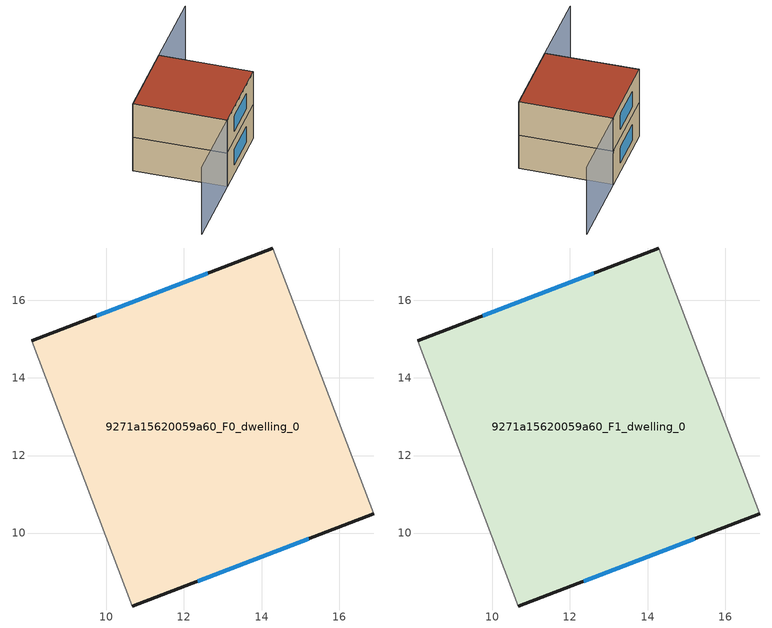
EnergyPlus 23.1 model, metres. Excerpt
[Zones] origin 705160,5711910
9271a15620059a60_F0_dwelling_0
 floor ground (EU_floor_Construction): 14.29,17.35 16.9,10.5 10.67,8.12 8.07,14.96 z0
 wall outside (EU_wall_Construction): 14.29,17.35 8.07,14.96 / 10.67,8.12 16.9,10.5 z0:3
 wall adiabatic (EU_wall_Construction): 16.9,10.5 14.29,17.35 / 8.07,14.96 10.67,8.12 z0:3
 window (EU_Window_Construction): 12.61,16.71 9.75,15.61 / 12.35,8.76 15.21,9.85 z0.81:2.19
9271a15620059a60_F1_dwelling_0
 floor to 9271a15620059a60_F0_dwelling_0 (EU_floor_Construction): 14.29,17.35 16.9,10.5 10.67,8.12 8.07,14.96 z3
 wall outside (EU_wall_Construction): 14.29,17.35 8.07,14.96 / 10.67,8.12 16.9,10.5 z3:6
 wall adiabatic (EU_wall_Construction): 16.9,10.5 14.29,17.35 / 8.07,14.96 10.67,8.12 z3:6
 window (EU_Window_Construction): 12.61,16.71 9.75,15.61 / 12.35,8.76 15.21,9.85 z3.81:5.19
 roof outside (EU_roof_Construction): 16.9,10.5 14.29,17.35 8.07,14.96 10.67,8.12 z6
shading: 8.07,14.96 10.68,8.11 / 10.68,8.11 4.61,5.8 / 16.9,10.5 14.29,17.36 / 14.29,17.36 20.62,19.77 z0:6
[Building]
EU S2 Campaign: North Axis=0; Terrain=City; Solar Distribution=FullExterior
[Site:Location]
London: Latitude=51.5; Longitude=-0.5; Time Zone=0; Elevation=25
[SizingPeriod:WeatherFileDays]
AnnualSizingPeriod: Begin Month=1; Begin Day of Month=1; End Month=12; End Day of Month=31; Day of Week for Start Day=Monday; Use Weather File Daylight Saving Period=No; Use Weather File Rain and Snow Indicators=No
[MATERIAL]
EU_InternalMass_Material: Roughness=MediumRough; Thickness=0.1; Conductivity=1; Density=1800; Specific Heat=900; Thermal Absorptance=0.9; Solar Absorptance=0.7; Visible Absorptance=0.7
[MATERIAL:NOMASS] Roughness=MediumRough; Thermal Absorptance=0.9; Solar Absorptance=0.7; Visible Absorptance=0.7
Name | Thermal Resistance
EU_wall_NoMass | 0.727863
EU_roof_NoMass | 0.773354
EU_floor_NoMass | 1.79329
[WINDOWMATERIAL:SIMPLEGLAZINGSYSTEM]
EU_Window_SimpleGlazing: UFactor=2.58614; Solar Heat Gain Coefficient=0.76; Visible Transmittance=0.76
[CONSTRUCTION]
EU_wall_Construction: EU_wall_NoMass
EU_roof_Construction: EU_roof_NoMass
EU_floor_Construction: EU_floor_NoMass
EU_Window_Construction: EU_Window_SimpleGlazing
EU_InternalMass_Construction: EU_InternalMass_Material
[ZONE] Type=1; Multiplier=1; Ceiling Height=autocalculate; Volume=146.563; Floor Area=autocalculate; Part of Total Floor Area=Yes
9271a15620059a60_F0_dwelling_0; 9271a15620059a60_F1_dwelling_0
[INTERNALMASS] Construction=EU_InternalMass_Construction; Surface Area=48.8542
Name | Zone or ZoneList
9271a15620059a60_F0_dwelling_0_EU_InternalMass | 9271a15620059a60_F0_dwelling_0
9271a15620059a60_F1_dwelling_0_EU_InternalMass | 9271a15620059a60_F1_dwelling_0
[OTHEREQUIPMENT] Fuel Type=Electricity; Design Level Calculation Method=Watts/Area; Power per Zone Floor Area=1; Fraction Latent=0; Fraction Radiant=0; Fraction Lost=0; Carbon Dioxide Generation Rate=0; EndUse Subcategory=EU_Step8_InternalGains
Name | Zone or ZoneList or Space or SpaceList | Schedule
EU_Step8_InternalGain_9271a15620059a60_F0_dwelling_0_f000 | 9271a15620059a60_F0_dwelling_0 | EU_Step8_GainSchedule_9271a15620059a60_F0_dwelling_0_f000
EU_Step8_InternalGain_9271a15620059a60_F1_dwelling_0_f000 | 9271a15620059a60_F1_dwelling_0 | EU_Step8_GainSchedule_9271a15620059a60_F1_dwelling_0_f000
[ZONEVENTILATION:DESIGNFLOWRATE] Schedule=EU_AlwaysOn; Design Flow Rate Calculation Method=AirChanges/Hour; Air Changes per Hour=0.484901; Ventilation Type=Natural; Fan Pressure Rise=0; Fan Total Efficiency=1; Constant Term Coefficient=1; Temperature Term Coefficient=0; Velocity Term Coefficient=0; Velocity Squared Term Coefficient=0; Minimum Indoor Temperature=-100; Maximum Indoor Temperature=100; Delta Temperature=-100; Minimum Outdoor Temperature=-100; Maximum Outdoor Temperature=100; Maximum Wind Speed=40
Name | Zone or ZoneList or Space or SpaceList
EU_ConstantAir_9271a15620059a60_F0_dwelling_0 | 9271a15620059a60_F0_dwelling_0
EU_ConstantAir_9271a15620059a60_F1_dwelling_0 | 9271a15620059a60_F1_dwelling_0
[HVACTEMPLATE:THERMOSTAT] Constant Heating Setpoint=20; Constant Cooling Setpoint=50
EU_HeatOnly_9271a15620059a60_F0_dwelling_0; EU_HeatOnly_9271a15620059a60_F1_dwelling_0
[HVACTEMPLATE:ZONE:IDEALLOADSAIRSYSTEM] System Availability Schedule=EU_AlwaysOn; Maximum Heating Supply Air Temperature=50; Minimum Cooling Supply Air Temperature=13; Maximum Heating Supply Air Humidity Ratio=0.0156; Minimum Cooling Supply Air Humidity Ratio=0.0077; Heating Limit=NoLimit; Cooling Limit=NoLimit; Heating Availability Schedule=EU_AlwaysOn; Cooling Availability Schedule=EU_CoolingOff; Dehumidification Control Type=ConstantSensibleHeatRatio; Cooling Sensible Heat Ratio=0.7; Dehumidification Setpoint=60; Humidification Control Type=None; Humidification Setpoint=30; Outdoor Air Method=None; Outdoor Air Flow Rate per Person=0.00944; Outdoor Air Flow Rate per Zone Floor Area=0; Outdoor Air Flow Rate per Zone=0; Demand Controlled Ventilation Type=None; Outdoor Air Economizer Type=NoEconomizer; Heat Recovery Type=None; Sensible Heat Recovery Effectiveness=0.7; Latent Heat Recovery Effectiveness=0.65
Name | Template Thermostat
9271a15620059a60_F0_dwelling_0 | EU_HeatOnly_9271a15620059a60_F0_dwelling_0
9271a15620059a60_F1_dwelling_0 | EU_HeatOnly_9271a15620059a60_F1_dwelling_0
[SIZING:ZONE] Zone Cooling Design Supply Air Temperature Input Method=SupplyAirTemperature; Zone Cooling Design Supply Air Temperature=13; Zone Heating Design Supply Air Temperature Input Method=SupplyAirTemperature; Zone Heating Design Supply Air Temperature=50; Zone Cooling Design Supply Air Humidity Ratio=0.008; Zone Heating Design Supply Air Humidity Ratio=0.008; Cooling Design Air Flow Method=DesignDay; Cooling Design Air Flow Rate=0; Cooling Minimum Air Flow per Zone Floor Area=0.000762; Cooling Minimum Air Flow=0; Cooling Minimum Air Flow Fraction=0.2; Heating Design Air Flow Method=DesignDay; Heating Design Air Flow Rate=0; Heating Maximum Air Flow per Zone Floor Area=0.002032; Heating Maximum Air Flow=0.141576; Heating Maximum Air Flow Fraction=0.3; Account for Dedicated Outdoor Air System=No; Dedicated Outdoor Air System Control Strategy=NeutralSupplyAir; Dedicated Outdoor Air Low Setpoint Temperature for Design=autosize; Dedicated Outdoor Air High Setpoint Temperature for Design=autosize; Zone Load Sizing Method=Sensible Load Only No Latent Load; Zone Latent Cooling Design Supply Air Humidity Ratio Input Method=HumidityRatioDifference; Zone Cooling Design Supply Air Humidity Ratio Difference=0.005; Zone Latent Heating Design Supply Air Humidity Ratio Input Method=HumidityRatioDifference; Zone Humidification Design Supply Air Humidity Ratio Difference=0.005
9271a15620059a60_F0_dwelling_0; 9271a15620059a60_F1_dwelling_0
[SCHEDULE:CONSTANT]
Name | Hourly Value
EU_AlwaysOn | 1
EU_CoolingOff | 0
[SCHEDULE:FILE] Column Number=1; Rows to Skip at Top=0; Number of Hours of Data=8760; Column Separator=Comma; Interpolate to Timestep=No; Minutes per Item=60; Adjust Schedule for Daylight Savings=Yes
Name | File
EU_Step8_GainSchedule_9271a15620059a60_F0_dwelling_0_f000 | ../../schedules/9271a15620059a60/9271a15620059a60_F0_dwelling_0_f000_gain.csv
EU_Step8_GainSchedule_9271a15620059a60_F1_dwelling_0_f000 | ../../schedules/9271a15620059a60/9271a15620059a60_F1_dwelling_0_f000_gain.csv
